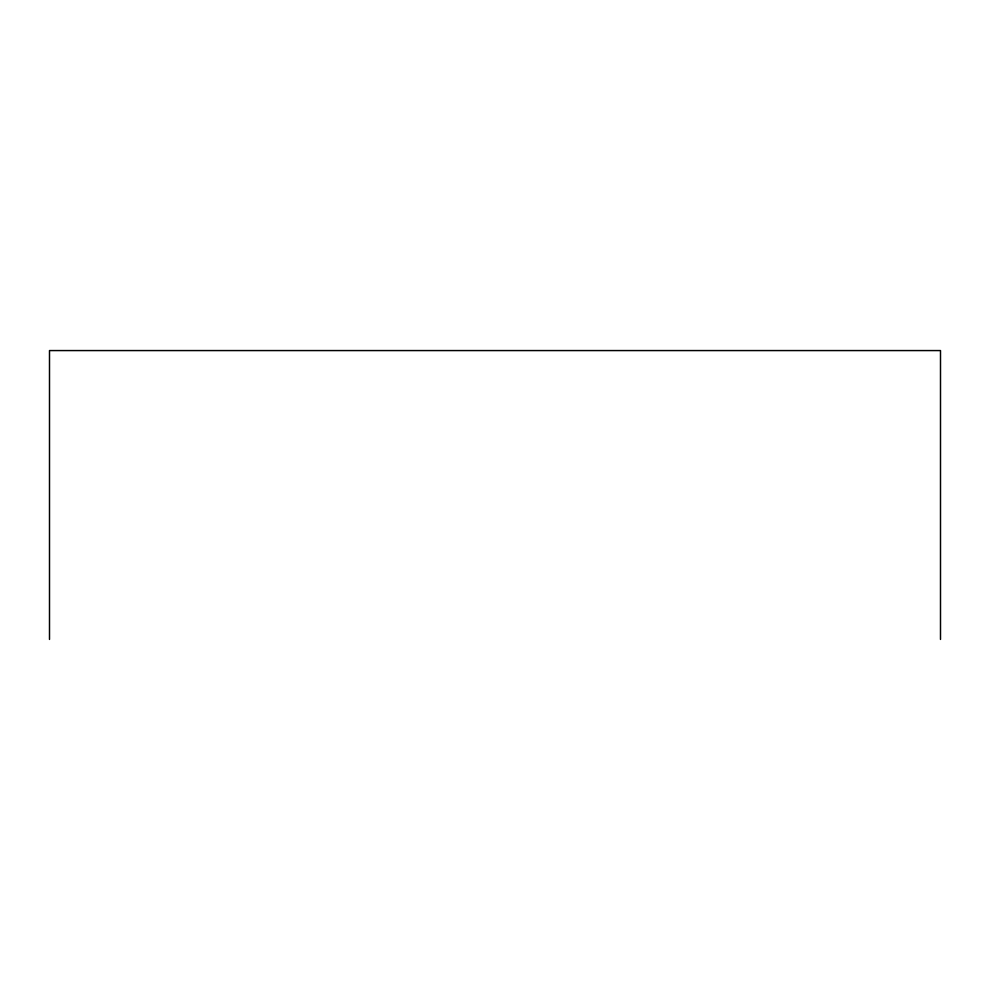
<?xml version="1.0" encoding="UTF-8"?>
<svg xmlns="http://www.w3.org/2000/svg" width="990" height="990" viewBox="0 0 990 990"><rect width="100%" height="100%" fill="white"/><g stroke="black" fill="none" stroke-linecap="round" stroke-linejoin="round"><path stroke-width="1.49" d="M940.5 639.429L940.5 350.571L49.5 350.571L49.5 639.429"/></g></svg>
